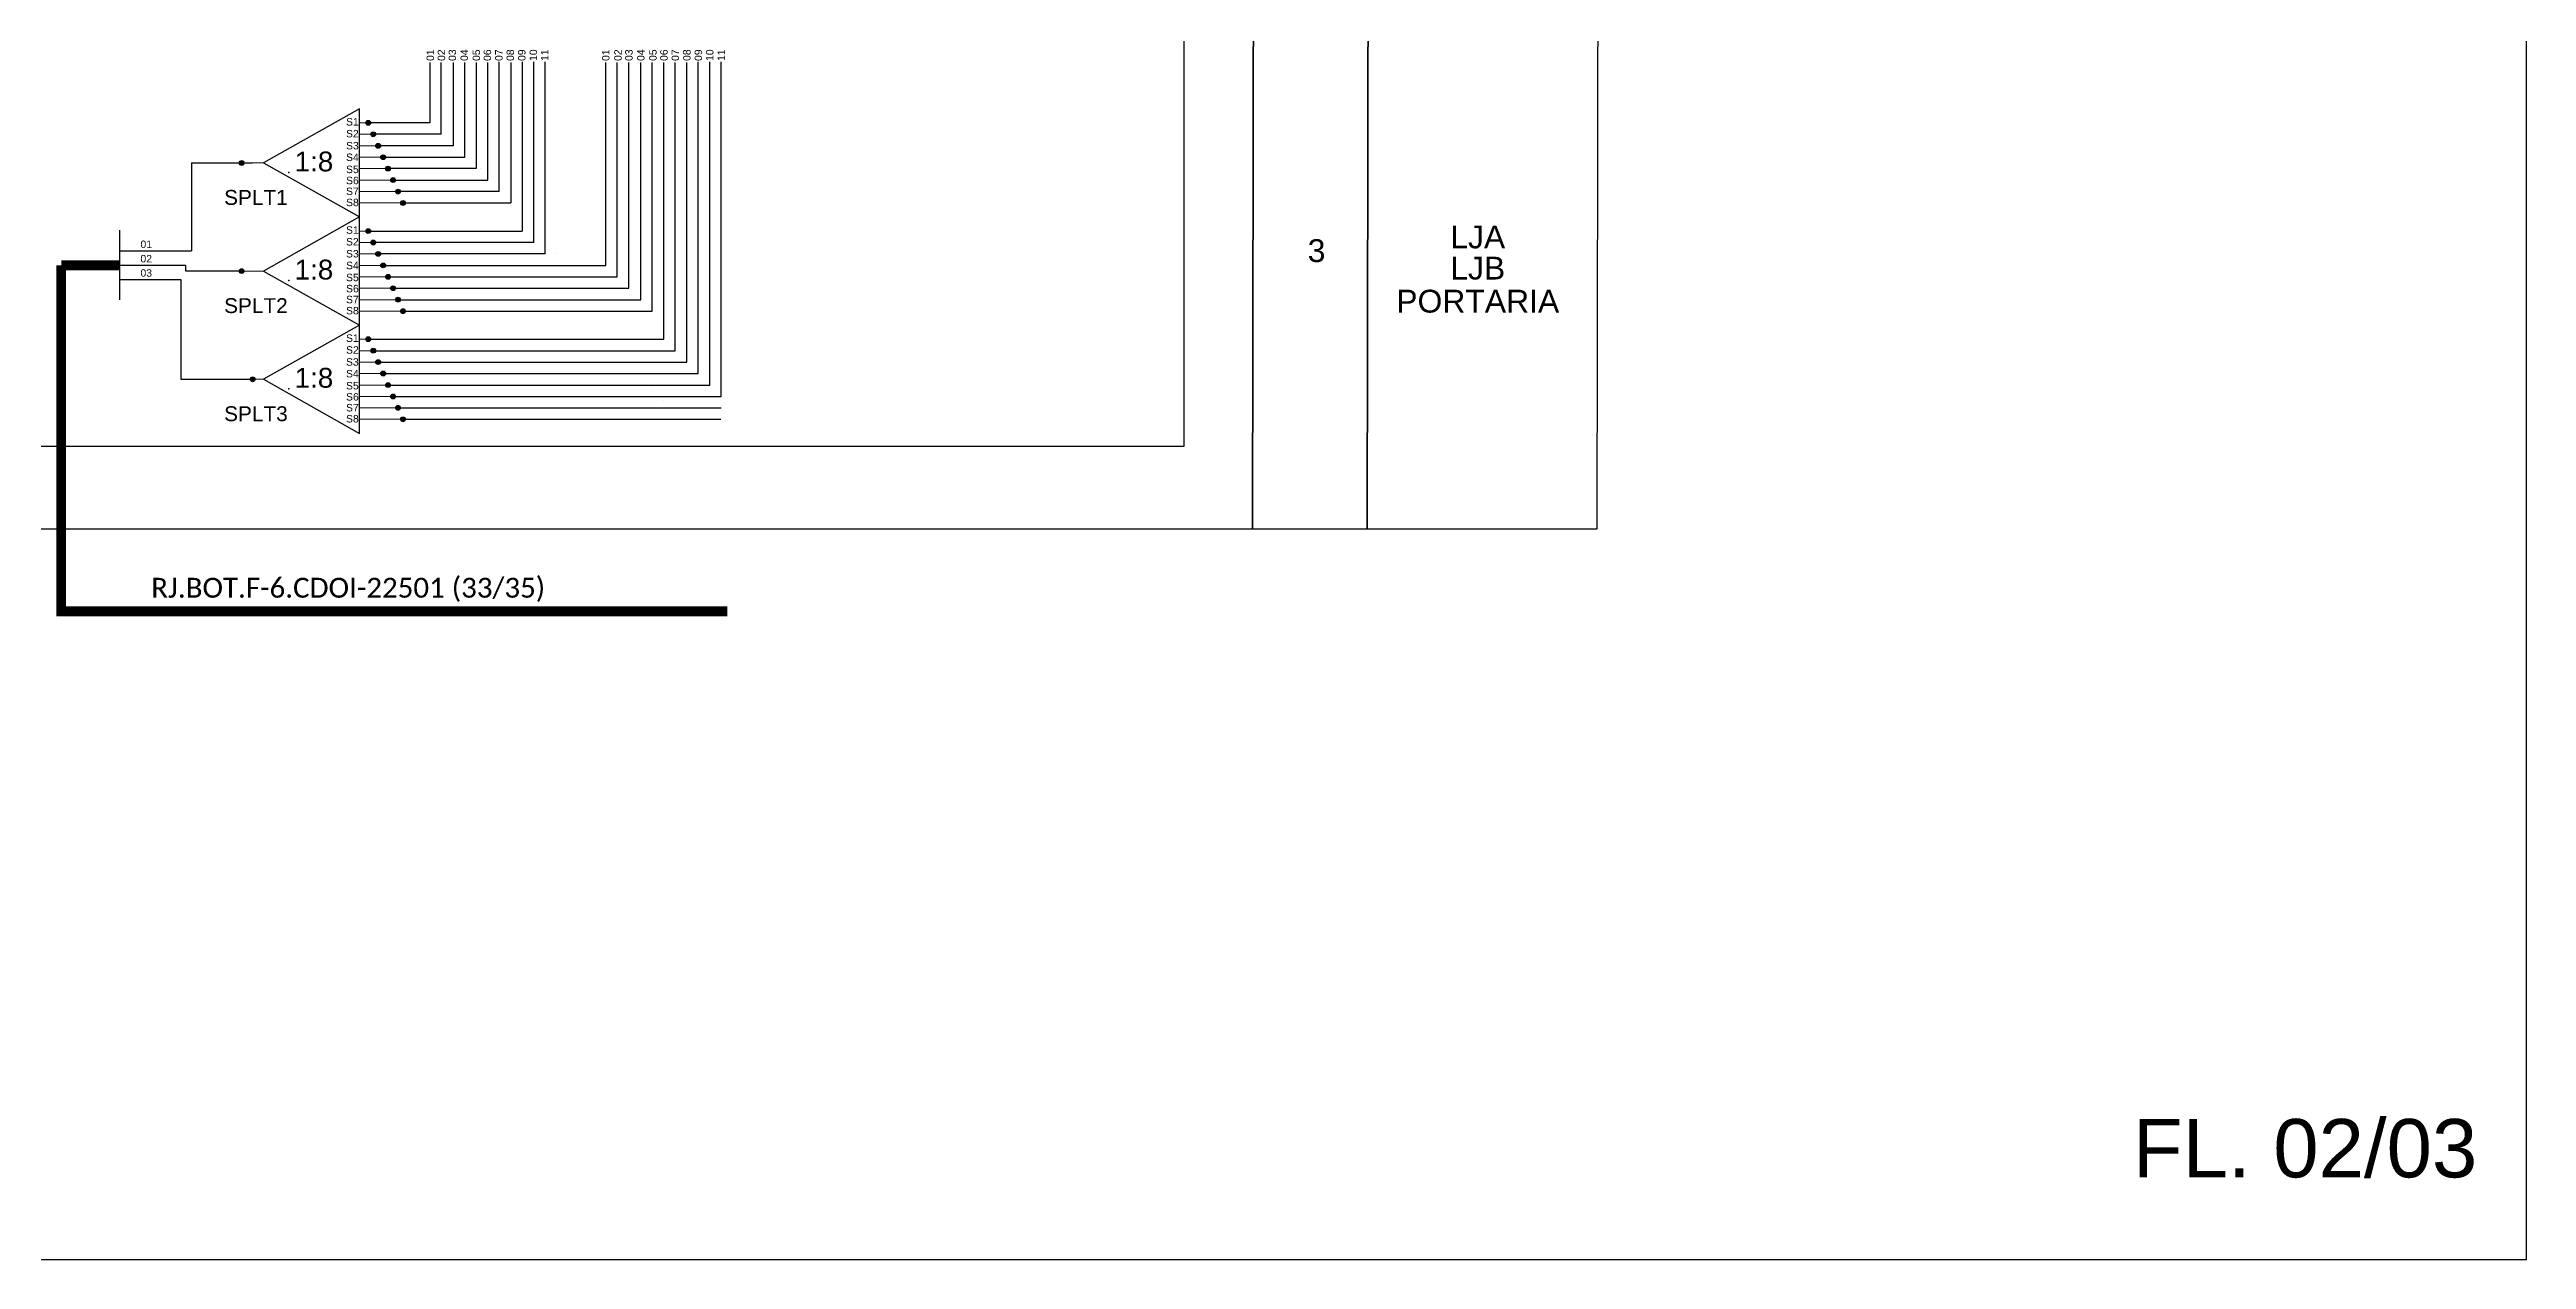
# Model space of a CAD drawing. Header units: millimetres. Extents: x 7977 to 746466, y 369 to 202040.
# Drawn here: x 745289.7 to 745539.2, y 201445.8 to 201567.7 of the extents above; entities that cross this region are included whole.
import ezdxf
from ezdxf.enums import TextEntityAlignment as Align

# ---------------------------------------------------------------- set-up
doc = ezdxf.new("R2010")
doc.units = ezdxf.units.MM
doc.linetypes.add('ARILSUPP', pattern=[2.98, 1.42, -0.71, 0.14, -0.71])
doc.layers.add('LC1', color=3, linetype='Continuous')
doc.styles.add('ARIAL', font='arial.ttf')
doc.styles.get("Standard").update_dxf_attribs({"font": 'arial.ttf'})
doc.styles.add('WMF-Calibri0', font='calibri.ttf')
doc.linetypes.add('RESERVA', pattern='A,0.5,-0.15,["RESERVA",Standard,S=0.18,R=0,X=0,Y=-0.1],-1.3', length=1.95)

# ---------------------------------------------------------------- blocks, each defined once
blk = doc.blocks.new('SPLITTER_')
blk.add_point((0, 0))
at = {"style": 'ARIAL', "flags": 4}
blk.add_attdef('SPLT', (0, -3.26), '', height=1.5, dxfattribs=at)

msp = doc.modelspace()

# ---------------------------------------------------------------- hatches: boundary and pattern name
h = msp.add_hatch(color=3)
h.dxf.hatch_style = 1
edge = h.paths.add_edge_path()
edge.add_arc((745321.79, 201560.27), 0.242, 0, 360)
h = msp.add_hatch(color=3)
h.dxf.hatch_style = 1
edge = h.paths.add_edge_path()
edge.add_arc((745322.29, 201559.12), 0.242, 0, 360)
h = msp.add_hatch(color=3)
h.dxf.hatch_style = 1
edge = h.paths.add_edge_path()
edge.add_arc((745309.03, 201556.23), 0.242, 0, 360)
h = msp.add_hatch(color=3)
h.dxf.hatch_style = 1
edge = h.paths.add_edge_path()
edge.add_arc((745322.79, 201557.96), 0.242, 0, 360)
h = msp.add_hatch(color=3)
h.dxf.hatch_style = 1
edge = h.paths.add_edge_path()
edge.add_arc((745323.29, 201556.81), 0.242, 0, 360)
h = msp.add_hatch(color=3)
h.dxf.hatch_style = 1
edge = h.paths.add_edge_path()
edge.add_arc((745323.79, 201555.66), 0.242, 0, 360)
h = msp.add_hatch(color=3)
h.dxf.hatch_style = 1
edge = h.paths.add_edge_path()
edge.add_arc((745324.29, 201554.51), 0.242, 0, 360)
h = msp.add_hatch(color=3)
h.dxf.hatch_style = 1
edge = h.paths.add_edge_path()
edge.add_arc((745324.79, 201553.35), 0.242, 0, 360)
h = msp.add_hatch(color=3)
h.dxf.hatch_style = 1
edge = h.paths.add_edge_path()
edge.add_arc((745325.29, 201552.2), 0.242, 0, 360)
h = msp.add_hatch(color=3)
h.dxf.hatch_style = 1
edge = h.paths.add_edge_path()
edge.add_arc((745321.79, 201549.37), 0.242, 0, 360)
h = msp.add_hatch(color=3)
h.dxf.hatch_style = 1
edge = h.paths.add_edge_path()
edge.add_arc((745322.29, 201548.22), 0.242, 0, 360)
h = msp.add_hatch(color=3)
h.dxf.hatch_style = 1
edge = h.paths.add_edge_path()
edge.add_arc((745322.79, 201547.07), 0.242, 0, 360)
h = msp.add_hatch(color=3)
h.dxf.hatch_style = 1
edge = h.paths.add_edge_path()
edge.add_arc((745323.29, 201545.91), 0.242, 0, 360)
h = msp.add_hatch(color=3)
h.dxf.hatch_style = 1
edge = h.paths.add_edge_path()
edge.add_arc((745309.03, 201545.34), 0.242, 0, 360)
h = msp.add_hatch(color=3)
h.dxf.hatch_style = 1
edge = h.paths.add_edge_path()
edge.add_arc((745323.79, 201544.76), 0.242, 0, 360)
h = msp.add_hatch(color=3)
h.dxf.hatch_style = 1
edge = h.paths.add_edge_path()
edge.add_arc((745324.29, 201543.61), 0.242, 0, 360)
h = msp.add_hatch(color=3)
h.dxf.hatch_style = 1
edge = h.paths.add_edge_path()
edge.add_arc((745324.79, 201542.46), 0.242, 0, 360)
h = msp.add_hatch(color=3)
h.dxf.hatch_style = 1
edge = h.paths.add_edge_path()
edge.add_arc((745325.29, 201541.3), 0.242, 0, 360)
h = msp.add_hatch(color=3)
h.dxf.hatch_style = 1
edge = h.paths.add_edge_path()
edge.add_arc((745321.79, 201538.48), 0.242, 0, 360)
h = msp.add_hatch(color=3)
h.dxf.hatch_style = 1
edge = h.paths.add_edge_path()
edge.add_arc((745322.29, 201537.32), 0.242, 0, 360)
h = msp.add_hatch(color=3)
h.dxf.hatch_style = 1
edge = h.paths.add_edge_path()
edge.add_arc((745322.79, 201536.17), 0.242, 0, 360)
h = msp.add_hatch(color=3)
h.dxf.hatch_style = 1
edge = h.paths.add_edge_path()
edge.add_arc((745310.14, 201534.44), 0.242, 0, 360)
h = msp.add_hatch(color=3)
h.dxf.hatch_style = 1
edge = h.paths.add_edge_path()
edge.add_arc((745323.29, 201535.02), 0.242, 0, 360)
h = msp.add_hatch(color=3)
h.dxf.hatch_style = 1
edge = h.paths.add_edge_path()
edge.add_arc((745323.79, 201533.86), 0.242, 0, 360)
h = msp.add_hatch(color=3)
h.dxf.hatch_style = 1
edge = h.paths.add_edge_path()
edge.add_arc((745324.29, 201532.71), 0.242, 0, 360)
h = msp.add_hatch(color=3)
h.dxf.hatch_style = 1
edge = h.paths.add_edge_path()
edge.add_arc((745324.79, 201531.56), 0.242, 0, 360)
h = msp.add_hatch(color=3)
h.dxf.hatch_style = 1
edge = h.paths.add_edge_path()
edge.add_arc((745325.29, 201530.41), 0.242, 0, 360)

# ---------------------------------------------------------------- linework, layer by layer
msp.add_lwpolyline([(744700.68, 201445.77), (745539.25, 201445.77), (745539.25, 202039.77), (744700.68, 202039.77), (744700.68, 201445.77)])
for points in [[(745181.94, 201577.71), (745410.97, 201577.71), (745410.87, 201519.35), (745181.84, 201519.35)], [(745410.97, 201577.71), (745422.54, 201577.71), (745422.44, 201519.35), (745410.87, 201519.35)], [(745422.54, 201577.71), (745445.69, 201577.71), (745445.58, 201519.35), (745422.44, 201519.35)]]:
    msp.add_lwpolyline(points, close=True)
at = {"color": 1}
msp.add_lwpolyline([(745259.43, 201571.07), (745403.98, 201571.07), (745403.98, 201527.67), (745259.43, 201527.67)], close=True, dxfattribs=at)
at = {"color": 5}
for points in [[(745327.99, 201566.36), (745327.99, 201560.27)], [(745329.15, 201559.12), (745329.15, 201566.36)], [(745330.36, 201566.36), (745330.36, 201557.96)], [(745331.51, 201556.81), (745331.51, 201566.36)], [(745332.67, 201566.36), (745332.67, 201555.66)], [(745333.83, 201554.51), (745333.83, 201566.36)], [(745334.99, 201553.35), (745334.99, 201566.43)], [(745336.14, 201566.36), (745336.14, 201552.2)], [(745337.3, 201566.43), (745337.3, 201549.37)], [(745338.46, 201548.22), (745338.46, 201566.43)], [(745339.61, 201547.07), (745339.61, 201566.43)], [(745327.99, 201560.27), (745321.79, 201560.27)], [(745329.15, 201559.12), (745322.29, 201559.12)], [(745330.36, 201557.96), (745322.79, 201557.96)], [(745323.29, 201556.81), (745331.51, 201556.81)], [(745332.67, 201555.66), (745323.79, 201555.66)], [(745324.29, 201554.51), (745333.83, 201554.51)], [(745334.99, 201553.35), (745324.79, 201553.35)], [(745325.29, 201552.2), (745336.14, 201552.2)], [(745321.79, 201549.37), (745337.3, 201549.37)], [(745338.46, 201548.22), (745322.29, 201548.22)], [(745339.61, 201547.07), (745322.79, 201547.07)]]:
    msp.add_lwpolyline(points, dxfattribs=at)
at = {"color": 6}
for points in [[(745345.73, 201545.91), (745345.73, 201566.36)], [(745346.88, 201544.76), (745346.88, 201566.36)], [(745348.04, 201543.61), (745348.04, 201566.36)], [(745349.25, 201542.46), (745349.25, 201566.36)], [(745350.41, 201541.3), (745350.41, 201566.36)], [(745351.56, 201538.48), (745351.56, 201566.36)], [(745352.72, 201537.32), (745352.72, 201566.36)], [(745353.88, 201536.17), (745353.88, 201566.36)], [(745355.04, 201535.02), (745355.04, 201566.43)], [(745356.19, 201533.86), (745356.19, 201566.43)], [(745357.35, 201532.71), (745357.35, 201566.43)], [(745323.29, 201545.91), (745345.73, 201545.91)], [(745323.79, 201544.76), (745346.88, 201544.76)], [(745324.29, 201543.61), (745348.04, 201543.61)], [(745324.79, 201542.46), (745349.25, 201542.46)], [(745325.29, 201541.3), (745350.41, 201541.3)], [(745321.79, 201538.48), (745351.56, 201538.48)], [(745322.29, 201537.32), (745352.72, 201537.32)], [(745322.79, 201536.17), (745353.88, 201536.17)], [(745323.29, 201535.02), (745355.04, 201535.02)], [(745323.79, 201533.86), (745356.19, 201533.86)], [(745352.72, 201535.02), (745352.73, 201535.02)], [(745324.29, 201532.71), (745357.35, 201532.71)]]:
    msp.add_lwpolyline(points, dxfattribs=at)
at = {"color": 1}
for points in [[(745320.92, 201561.68), (745311.25, 201556.23), (745320.92, 201550.79), (745320.92, 201561.68)], [(745296.72, 201549.46), (745296.72, 201542.43)], [(745320.92, 201550.79), (745311.25, 201545.34), (745320.92, 201539.89), (745320.92, 201550.79)], [(745320.92, 201539.89), (745311.25, 201534.44), (745320.92, 201528.99), (745320.92, 201539.89)]]:
    msp.add_lwpolyline(points, dxfattribs=at)
at = {"color": 7, "lineweight": 0}
for points in [[(745321.79, 201560.27), (745320.92, 201560.27)], [(745320.92, 201559.12), (745322.29, 201559.12)], [(745320.92, 201557.96), (745322.79, 201557.96)], [(745320.92, 201556.81), (745323.29, 201556.81)], [(745320.92, 201555.66), (745323.79, 201555.66)], [(745320.92, 201554.51), (745324.29, 201554.51)], [(745320.92, 201553.35), (745324.79, 201553.35)], [(745320.92, 201552.2), (745325.29, 201552.2)], [(745321.79, 201549.37), (745320.92, 201549.37)], [(745320.92, 201548.22), (745322.29, 201548.22)], [(745320.92, 201547.07), (745322.79, 201547.07)], [(745320.92, 201545.91), (745323.29, 201545.91)], [(745320.92, 201544.76), (745323.79, 201544.76)], [(745320.92, 201543.61), (745324.29, 201543.61)], [(745320.92, 201542.46), (745324.79, 201542.46)], [(745320.92, 201541.3), (745325.29, 201541.3)], [(745321.79, 201538.48), (745320.92, 201538.48)], [(745320.92, 201537.32), (745322.29, 201537.32)], [(745320.92, 201536.17), (745322.79, 201536.17)], [(745320.92, 201535.02), (745323.29, 201535.02)], [(745320.92, 201533.86), (745323.79, 201533.86)], [(745320.92, 201532.71), (745324.29, 201532.71)], [(745320.92, 201531.56), (745324.79, 201531.56)], [(745320.92, 201530.41), (745325.29, 201530.41)]]:
    msp.add_lwpolyline(points, dxfattribs=at)
at = {"color": 3}
for points in [[(745303.97, 201556.23), (745310.14, 201556.23), (745310.14, 201556.23)], [(745303.97, 201556.23), (745303.97, 201547.39)], [(745296.72, 201547.39), (745303.97, 201547.39)]]:
    msp.add_lwpolyline(points, dxfattribs=at)
at = {"color": 1, "lineweight": 0}
for points in [[(745311.25, 201556.23), (745309.03, 201556.23)], [(745311.25, 201545.34), (745309.03, 201545.34)], [(745311.25, 201534.44), (745309.03, 201534.44)]]:
    msp.add_lwpolyline(points, dxfattribs=at)
at = {"color": 5}
for points in [[(745333.14, 201555.66), (745333.14, 201555.66)], [(745340.79, 201547.07), (745340.79, 201547.07)]]:
    msp.add_lwpolyline(points, close=True, dxfattribs=at)
at = {"color": 1, "const_width": 1}
for points in [[(745290.85, 201545.92), (745296.72, 201545.92)], [(745290.85, 201545.92), (745290.85, 201511.07), (745357.97, 201511.07)]]:
    msp.add_lwpolyline(points, dxfattribs=at)
at = {"color": 2}
for points in [[(745296.72, 201545.92), (745303.4, 201545.94)], [(745309.03, 201545.34), (745303.4, 201545.34), (745303.4, 201545.94)]]:
    msp.add_lwpolyline(points, dxfattribs=at)
at = {"color": 0}
for points in [[(745296.72, 201544.5), (745302.89, 201544.5), (745302.89, 201544.5)], [(745302.89, 201544.5), (745302.89, 201534.44)], [(745302.89, 201534.44), (745310.14, 201534.44), (745310.14, 201534.44)]]:
    msp.add_lwpolyline(points, dxfattribs=at)
at = {"color": 8, "linetype": 'RESERVA', "ltscale": 4}
for points in [[(745324.79, 201531.56), (745357.34, 201531.56)], [(745325.29, 201530.41), (745357.32, 201530.41)]]:
    msp.add_lwpolyline(points, dxfattribs=at)
at = {"color": 6}
for points in [[(745350.41, 201533.39), (745350.41, 201533.39)], [(745351.56, 201532.19), (745351.56, 201532.19)]]:
    msp.add_lwpolyline(points, close=True, dxfattribs=at)
at = {"color": 3}
for centre in [(745321.79, 201560.27), (745322.29, 201559.12), (745309.03, 201556.23), (745322.79, 201557.96), (745323.29, 201556.81), (745323.79, 201555.66), (745324.29, 201554.51), (745324.79, 201553.35), (745325.29, 201552.2), (745321.79, 201549.37), (745322.29, 201548.22), (745322.79, 201547.07), (745323.29, 201545.91), (745309.03, 201545.34), (745323.79, 201544.76), (745324.29, 201543.61), (745324.79, 201542.46), (745325.29, 201541.3), (745321.79, 201538.48), (745322.29, 201537.32), (745322.79, 201536.17), (745310.14, 201534.44), (745323.29, 201535.02), (745323.79, 201533.86), (745324.29, 201532.71), (745324.79, 201531.56), (745325.29, 201530.41)]:
    msp.add_circle(centre, 0.242, dxfattribs=at)

# ---------------------------------------------------------------- block references
ref = msp.add_blockref('SPLITTER_', (745313.8, 201555.27), dxfattribs=dict(xscale=-1))
ref.add_attrib('SPLT', 'SPLT1', (745307.27, 201552.01), dxfattribs={"height": 1.5, "style": 'ARIAL'})
ref = msp.add_blockref('SPLITTER_', (745313.8, 201544.38), dxfattribs=dict(xscale=-1))
ref.add_attrib('SPLT', 'SPLT2', (745307.27, 201541.11), dxfattribs={"height": 1.5, "style": 'ARIAL'})
ref = msp.add_blockref('SPLITTER_', (745313.8, 201533.48), dxfattribs=dict(xscale=-1))
ref.add_attrib('SPLT', 'SPLT3', (745307.27, 201530.22), dxfattribs={"height": 1.5, "style": 'ARIAL'})

# ---------------------------------------------------------------- texts
at = {"style": 'ARIAL'}
for s, p in [('01', (745328.04, 201567.09)), ('02', (745329.16, 201567.09)), ('03', (745330.26, 201567.09)), ('04', (745331.46, 201567.09)), ('05', (745332.68, 201567.09)), ('06', (745333.79, 201567.09)), ('07', (745334.95, 201567.09)), ('08', (745336.1, 201567.09)), ('09', (745337.26, 201567.09)), ('10', (745338.42, 201567.09)), ('11', (745339.57, 201567.09)), ('01', (745345.72, 201567.09)), ('02', (745346.95, 201567.09)), ('03', (745348.05, 201567.09)), ('04', (745349.25, 201567.09)), ('05', (745350.47, 201567.09)), ('06', (745351.58, 201567.09)), ('07', (745352.73, 201567.09)), ('08', (745353.89, 201567.09)), ('09', (745355.05, 201567.09)), ('10', (745356.2, 201567.09)), ('11', (745357.36, 201567.09))]:
    msp.add_text(s, height=0.75, rotation=90, dxfattribs=at).set_placement(p, align=Align.MIDDLE_CENTER)
at = {"color": 1}
for s, height, style, p in [('S1', 0.75, 'ARIAL', (745319.55, 201560)), ('S2', 0.75, 'ARIAL', (745319.55, 201558.81)), ('1:8', 2, 'ARIAL', (745314.38, 201555.38)), ('S3', 0.75, 'ARIAL', (745319.55, 201557.6)), ('S4', 0.75, 'ARIAL', (745319.55, 201556.43)), ('S5', 0.75, 'ARIAL', (745319.55, 201555.21)), ('S6', 0.75, 'ARIAL', (745319.55, 201554.09)), ('S7', 0.75, 'ARIAL', (745319.55, 201553)), ('S8', 0.75, 'ARIAL', (745319.55, 201551.88)), ('S1', 0.75, 'ARIAL', (745319.55, 201549.1)), ('S2', 0.75, 'ARIAL', (745319.55, 201547.92)), ('1:8', 2, 'ARIAL', (745314.38, 201544.49)), ('S3', 0.75, 'ARIAL', (745319.55, 201546.71)), ('S4', 0.75, 'ARIAL', (745319.55, 201545.53)), ('S5', 0.75, 'ARIAL', (745319.55, 201544.32)), ('S6', 0.75, 'ARIAL', (745319.55, 201543.2)), ('S7', 0.75, 'ARIAL', (745319.55, 201542.1)), ('S8', 0.75, 'ARIAL', (745319.55, 201540.98)), ('S1', 0.75, 'ARIAL', (745319.55, 201538.21)), ('S2', 0.75, 'ARIAL', (745319.55, 201537.02)), ('S3', 0.75, 'ARIAL', (745319.55, 201535.81)), ('1:8', 2, 'ARIAL', (745314.38, 201533.59)), ('S4', 0.75, 'ARIAL', (745319.55, 201534.63)), ('S5', 0.75, 'ARIAL', (745319.55, 201533.42)), ('S6', 0.75, 'ARIAL', (745319.55, 201532.3)), ('S7', 0.75, 'ARIAL', (745319.55, 201531.2)), ('S8', 0.75, 'ARIAL', (745319.55, 201530.09)), ('RJ.BOT.F-6.CDOI-22501 (33/35)', 2, 'WMF-Calibri0', (745299.92, 201512.44))]:
    msp.add_text(s, height=height, dxfattribs=dict(at, style=style)).set_placement(p)
at = {"style": 'ARIAL'}
for s, p in [('01', (745299.42, 201548.04)), ('02', (745299.42, 201546.59)), ('03', (745299.42, 201545.15))]:
    msp.add_text(s, height=0.75, dxfattribs=at).set_placement(p, align=Align.MIDDLE_CENTER)
at = {"style": 'ARIAL', "flags": 12}
for tag, p in [('3', (745417.34, 201547.4)), ('LJA', (745433.58, 201548.78)), ('LJB', (745433.58, 201545.64)), ('PORTARIA', (745433.58, 201542.31))]:
    msp.add_attdef(tag, text='XX', height=2.3, dxfattribs=at).set_placement(p, align=Align.MIDDLE_CENTER)
at = {"layer": 'LC1', "color": 0, "linetype": 'ARILSUPP', "style": 'ARIAL'}
msp.add_text('FL. 02/03', height=5.88, dxfattribs=at).set_placement((745516.94, 201456.98), align=Align.MIDDLE_CENTER)

doc.saveas('drawing.dxf')
